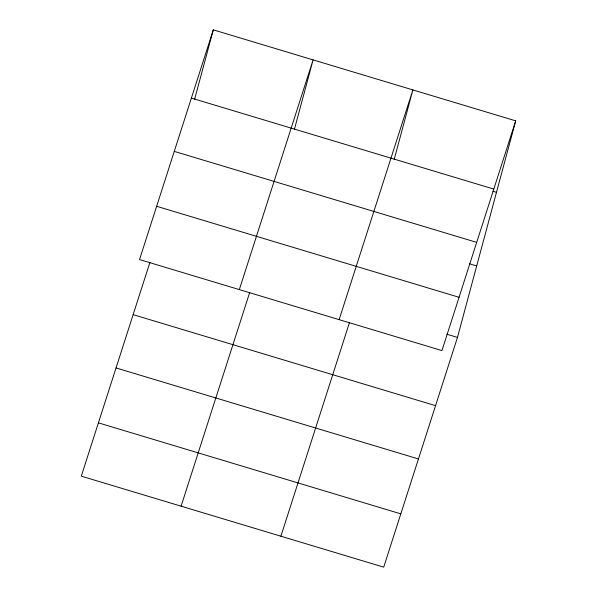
<?xml version="1.0" encoding="UTF-8"?>
<svg xmlns="http://www.w3.org/2000/svg" width="597" height="597" viewBox="0 0 597 597"><rect width="100%" height="100%" fill="white"/><g stroke="black" fill="none" stroke-linecap="round" stroke-linejoin="round"><path stroke-width="0.9" d="M194.555 99.527L213.293 29.85L515.704 120.855L457.466 337.424L383.707 567.15L81.296 476.145L149.929 262.367M294.351 129.564L313.089 59.879L239.33 289.612M394.147 159.593L412.885 89.916L339.126 319.641M213.293 29.85L139.534 259.576L441.952 350.588L515.704 120.855M181.092 506.174L249.725 292.396M280.888 536.21L349.521 322.432M191.383 98.087L493.801 189.092M492.943 191.256L496.488 192.324M174.272 151.377L476.69 242.382M469.593 263.822L476.69 265.956M156.645 206.286L459.063 297.291M446.832 334.223L457.466 337.424M133.146 314.649L435.556 405.654M116.034 367.939L418.452 458.951M98.401 422.848L400.818 513.86"/></g></svg>
